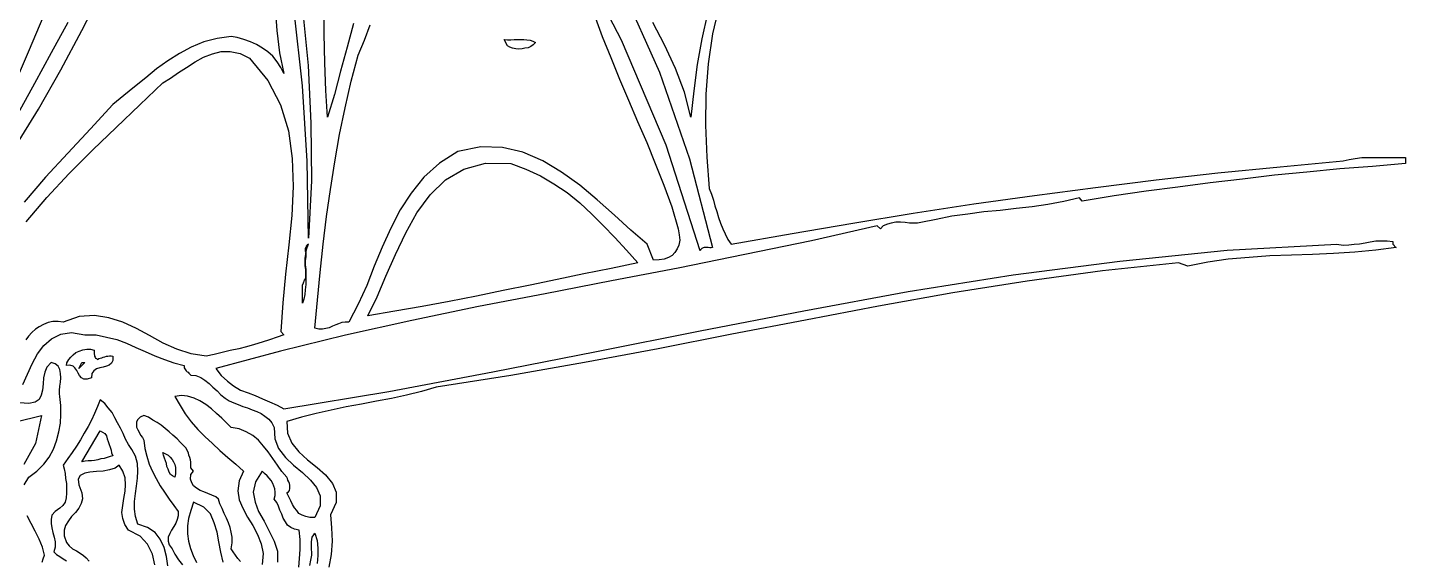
# Model space of a CAD drawing. Extents: x 0.04 to 7.22, y 0.03 to 7.73.
# Drawn here: x 4.248 to 7.185, y 4.325 to 5.462 of the extents above; entities that cross this region are included whole.
import ezdxf

# ---------------------------------------------------------------- set-up
doc = ezdxf.new("R2010")
doc.units = 0
doc.layers.add('1', color=7, linetype='Continuous')

msp = doc.modelspace()

# ---------------------------------------------------------------- linework, layer by layer
for points in [[(5.723, 5.511), (5.708, 5.449), (5.699, 5.385), (5.694, 5.32), (5.693, 5.254), (5.696, 5.186), (5.701, 5.119), (5.706, 5.107), (5.71, 5.094), (5.713, 5.082), (5.717, 5.07), (5.721, 5.057), (5.725, 5.045), (5.73, 5.033), (5.735, 5.022), (5.741, 5.01), (5.748, 5), (5.878, 5.023), (6.007, 5.045), (6.136, 5.066), (6.265, 5.086), (6.394, 5.104), (6.524, 5.121), (6.654, 5.137), (6.785, 5.152), (6.918, 5.165), (7.052, 5.178), (7.065, 5.181), (7.078, 5.183), (7.092, 5.185), (7.106, 5.185), (7.12, 5.185), (7.134, 5.185), (7.148, 5.185), (7.161, 5.185), (7.174, 5.185), (7.185, 5.185), (7.185, 5.172), (7.115, 5.166), (7.045, 5.161), (6.975, 5.154), (6.906, 5.147), (6.838, 5.139), (6.769, 5.131), (6.7, 5.122), (6.632, 5.113), (6.564, 5.103), (6.496, 5.092), (6.49, 5.099), (6.457, 5.091), (6.423, 5.085), (6.389, 5.08), (6.355, 5.076), (6.321, 5.072), (6.286, 5.069), (6.252, 5.064), (6.218, 5.06), (6.185, 5.053), (6.152, 5.046), (6.145, 5.045), (6.137, 5.045), (6.128, 5.045), (6.119, 5.046), (6.109, 5.047), (6.099, 5.047), (6.089, 5.045), (6.081, 5.043), (6.072, 5.039), (6.066, 5.033), (6.059, 5.039), (5.919, 5.007), (5.777, 4.978), (5.635, 4.949), (5.493, 4.922), (5.351, 4.894), (5.209, 4.867), (5.067, 4.837), (4.926, 4.806), (4.787, 4.772), (4.649, 4.735), (4.661, 4.72), (4.674, 4.708), (4.687, 4.698), (4.702, 4.689), (4.718, 4.683), (4.733, 4.677), (4.749, 4.67), (4.764, 4.664), (4.78, 4.657), (4.794, 4.649), (5.018, 4.686), (5.24, 4.728), (5.461, 4.771), (5.682, 4.815), (5.903, 4.858), (6.125, 4.899), (6.349, 4.935), (6.576, 4.964), (6.805, 4.987), (7.039, 5), (7.052, 4.998), (7.064, 4.999), (7.076, 5), (7.087, 5.001), (7.099, 5.003), (7.11, 5.005), (7.122, 5.007), (7.134, 5.007), (7.146, 5.007), (7.158, 5.006), (7.158, 5.004), (7.158, 5.002), (7.158, 5), (7.16, 4.999), (7.161, 4.997), (7.162, 4.996), (7.164, 4.994), (7.165, 4.993), (7.122, 4.987), (7.077, 4.983), (7.032, 4.98), (6.987, 4.978), (6.942, 4.977), (6.896, 4.975), (6.852, 4.972), (6.807, 4.968), (6.764, 4.962), (6.721, 4.953), (6.701, 4.96), (6.539, 4.943), (6.379, 4.921), (6.22, 4.896), (6.062, 4.868), (5.906, 4.838), (5.749, 4.808), (5.592, 4.777), (5.435, 4.748), (5.278, 4.72), (5.119, 4.695), (5.088, 4.686), (5.056, 4.678), (5.024, 4.671), (4.992, 4.665), (4.96, 4.659), (4.927, 4.653), (4.895, 4.646), (4.863, 4.639), (4.832, 4.631), (4.801, 4.622), (4.802, 4.597), (4.811, 4.576), (4.826, 4.557), (4.845, 4.54), (4.865, 4.524), (4.883, 4.508), (4.898, 4.49), (4.906, 4.471), (4.906, 4.449), (4.894, 4.423), (4.896, 4.395), (4.897, 4.367), (4.895, 4.338), (4.89, 4.311)], [(5.331, 5.43), (5.326, 5.425), (5.321, 5.422), (5.315, 5.419), (5.308, 5.418), (5.302, 5.417), (5.295, 5.416), (5.289, 5.417), (5.282, 5.418), (5.276, 5.42), (5.271, 5.423), (5.264, 5.437), (5.271, 5.436), (5.278, 5.436), (5.285, 5.437), (5.292, 5.437), (5.299, 5.437), (5.306, 5.437), (5.312, 5.436), (5.319, 5.435), (5.325, 5.433), (5.331, 5.43)], [(4.39, 4.774), (4.39, 4.771), (4.39, 4.769), (4.39, 4.766), (4.391, 4.763), (4.391, 4.761), (4.392, 4.759), (4.393, 4.757), (4.395, 4.756), (4.397, 4.754), (4.4, 4.756), (4.403, 4.757), (4.406, 4.758), (4.409, 4.759), (4.413, 4.76), (4.416, 4.761), (4.419, 4.761), (4.423, 4.762), (4.426, 4.762), (4.43, 4.761), (4.43, 4.752), (4.427, 4.746), (4.422, 4.742), (4.416, 4.74), (4.409, 4.738), (4.402, 4.736), (4.395, 4.734), (4.389, 4.73), (4.385, 4.724), (4.384, 4.715), (4.375, 4.712), (4.368, 4.712), (4.363, 4.715), (4.359, 4.72), (4.356, 4.725), (4.353, 4.731), (4.349, 4.736), (4.345, 4.74), (4.338, 4.742), (4.331, 4.741), (4.332, 4.747), (4.336, 4.754), (4.34, 4.759), (4.345, 4.764), (4.351, 4.769), (4.358, 4.772), (4.366, 4.775), (4.374, 4.776), (4.382, 4.776), (4.39, 4.774)], [(4.519, 4.316), (4.514, 4.339), (4.504, 4.36), (4.488, 4.377), (4.463, 4.39), (4.455, 4.402), (4.451, 4.415), (4.449, 4.428), (4.451, 4.443), (4.453, 4.458), (4.456, 4.473), (4.457, 4.487), (4.456, 4.502), (4.451, 4.516), (4.443, 4.529), (4.435, 4.522), (4.423, 4.519), (4.409, 4.516), (4.395, 4.515), (4.381, 4.514), (4.37, 4.512), (4.36, 4.507), (4.356, 4.499), (4.357, 4.487), (4.364, 4.47), (4.365, 4.457), (4.362, 4.447), (4.357, 4.437), (4.35, 4.428), (4.342, 4.419), (4.335, 4.41), (4.329, 4.4), (4.326, 4.39), (4.326, 4.378), (4.331, 4.364), (4.337, 4.357), (4.344, 4.35), (4.352, 4.346), (4.36, 4.341), (4.367, 4.336), (4.373, 4.331), (4.379, 4.324)], [(4.826, 4.311), (4.828, 4.33), (4.829, 4.349), (4.829, 4.37), (4.827, 4.39), (4.817, 4.392), (4.809, 4.396), (4.802, 4.401), (4.798, 4.408), (4.793, 4.416), (4.79, 4.424), (4.786, 4.433), (4.783, 4.441), (4.779, 4.449), (4.774, 4.456), (4.776, 4.464), (4.776, 4.471), (4.775, 4.478), (4.773, 4.484), (4.771, 4.49), (4.767, 4.496), (4.763, 4.501), (4.759, 4.506), (4.753, 4.511), (4.748, 4.516), (4.734, 4.493), (4.729, 4.471), (4.733, 4.45), (4.74, 4.43), (4.752, 4.409), (4.763, 4.388), (4.774, 4.367), (4.781, 4.345), (4.781, 4.322)], [(4.665, 4.322), (4.66, 4.343), (4.656, 4.365), (4.652, 4.386), (4.646, 4.406), (4.638, 4.425), (4.624, 4.439), (4.602, 4.45), (4.596, 4.432), (4.591, 4.415), (4.589, 4.399), (4.589, 4.382), (4.591, 4.367), (4.595, 4.351), (4.601, 4.336), (4.608, 4.321)]]:
    msp.add_lwpolyline(points)
at = {"layer": '1'}
for points in [[(5.515, 5.547), (5.595, 5.367), (5.659, 5.182), (5.708, 4.993), (5.705, 4.992), (5.702, 4.992), (5.699, 4.993), (5.697, 4.993), (5.693, 4.993), (5.69, 4.993), (5.688, 4.992), (5.685, 4.991), (5.683, 4.989), (5.682, 4.986), (5.609, 5.211), (5.514, 5.435), (5.4, 5.654)], [(4.221, 5.206), (4.271, 5.288), (4.319, 5.372), (4.364, 5.456), (4.408, 5.542)], [(4.776, 5.505), (4.779, 5.456), (4.785, 5.408), (4.794, 5.364), (4.788, 5.377), (4.78, 5.389), (4.771, 5.401), (4.76, 5.41), (4.749, 5.418), (4.736, 5.426), (4.723, 5.432), (4.709, 5.437), (4.695, 5.441), (4.682, 5.443), (4.652, 5.439), (4.624, 5.432), (4.597, 5.42), (4.572, 5.407), (4.547, 5.391), (4.523, 5.374), (4.5, 5.355), (4.476, 5.336), (4.453, 5.317), (4.43, 5.298), (4.382, 5.246), (4.334, 5.194), (4.286, 5.143), (4.241, 5.09)], [(4.834, 5.502), (4.846, 5.381), (4.852, 5.258), (4.853, 5.135), (4.847, 5.013), (4.844, 5.177), (4.834, 5.338), (4.816, 5.497)], [(4.943, 5.471), (4.929, 5.42), (4.915, 5.369), (4.902, 5.319), (4.887, 5.271), (4.884, 5.328), (4.882, 5.387), (4.88, 5.449), (4.88, 5.511)], [(4.222, 5.346), (4.252, 5.415), (4.281, 5.484)], [(4.334, 5.473), (4.298, 5.408), (4.263, 5.343), (4.227, 5.278)], [(5.456, 5.49), (5.473, 5.443), (5.491, 5.398), (5.51, 5.352), (5.529, 5.307), (5.548, 5.262), (5.568, 5.217), (5.586, 5.172), (5.604, 5.126), (5.621, 5.08), (5.635, 5.033), (5.637, 5.02), (5.638, 5.009), (5.636, 4.998), (5.633, 4.99), (5.628, 4.982), (5.622, 4.976), (5.614, 4.972), (5.605, 4.968), (5.594, 4.967), (5.582, 4.966), (5.569, 5), (5.534, 5.03), (5.499, 5.062), (5.462, 5.095), (5.425, 5.126), (5.386, 5.154), (5.346, 5.178), (5.304, 5.196), (5.26, 5.206), (5.214, 5.208), (5.165, 5.198), (5.126, 5.173), (5.093, 5.143), (5.066, 5.109), (5.042, 5.073), (5.022, 5.034), (5.004, 4.994), (4.987, 4.953), (4.971, 4.912), (4.953, 4.872), (4.933, 4.834), (4.925, 4.834), (4.918, 4.833), (4.911, 4.83), (4.905, 4.828), (4.898, 4.825), (4.891, 4.822), (4.884, 4.82), (4.877, 4.819), (4.869, 4.819), (4.86, 4.821), (4.866, 4.881), (4.872, 4.94), (4.878, 5), (4.885, 5.059), (4.894, 5.117), (4.903, 5.176), (4.913, 5.234), (4.925, 5.291), (4.938, 5.348), (4.953, 5.403), (4.966, 5.435), (4.978, 5.468)], [(5.697, 5.492), (5.685, 5.438), (5.675, 5.383), (5.668, 5.327), (5.662, 5.271), (5.648, 5.324), (5.629, 5.375), (5.606, 5.425), (5.581, 5.473)], [(4.245, 5.048), (4.289, 5.1), (4.337, 5.151), (4.387, 5.201), (4.437, 5.249), (4.487, 5.297), (4.536, 5.344), (4.553, 5.354), (4.57, 5.366), (4.587, 5.377), (4.605, 5.389), (4.623, 5.399), (4.642, 5.406), (4.661, 5.411), (4.68, 5.411), (4.701, 5.407), (4.721, 5.397), (4.76, 5.349), (4.787, 5.297), (4.804, 5.242), (4.812, 5.183), (4.814, 5.123), (4.811, 5.061), (4.805, 4.999), (4.798, 4.936), (4.792, 4.875), (4.788, 4.814), (4.794, 4.807), (4.78, 4.802), (4.764, 4.796), (4.748, 4.791), (4.732, 4.786), (4.715, 4.781), (4.698, 4.777), (4.68, 4.773), (4.663, 4.769), (4.646, 4.765), (4.629, 4.761), (4.597, 4.766), (4.566, 4.776), (4.537, 4.789), (4.508, 4.805), (4.48, 4.82), (4.451, 4.834), (4.421, 4.843), (4.391, 4.848), (4.358, 4.846), (4.324, 4.834), (4.313, 4.835), (4.302, 4.835), (4.292, 4.833), (4.282, 4.829), (4.273, 4.824), (4.265, 4.819), (4.257, 4.812), (4.25, 4.804), (4.244, 4.796)], [(5.549, 4.96), (5.492, 4.948), (5.434, 4.937), (5.377, 4.925), (5.319, 4.913), (5.262, 4.901), (5.205, 4.889), (5.147, 4.878), (5.089, 4.867), (5.031, 4.857), (4.973, 4.847), (4.993, 4.888), (5.012, 4.932), (5.032, 4.978), (5.054, 5.024), (5.078, 5.067), (5.106, 5.105), (5.139, 5.137), (5.178, 5.16), (5.224, 5.173), (5.278, 5.172), (5.31, 5.16), (5.341, 5.146), (5.37, 5.129), (5.398, 5.11), (5.425, 5.088), (5.451, 5.064), (5.475, 5.04), (5.5, 5.014), (5.525, 4.987), (5.549, 4.96)], [(4.841, 4.973), (4.84, 4.965), (4.84, 4.956), (4.841, 4.946), (4.841, 4.936), (4.841, 4.925), (4.841, 4.914), (4.84, 4.903), (4.839, 4.893), (4.837, 4.883), (4.834, 4.874), (4.834, 4.879), (4.834, 4.885), (4.834, 4.89), (4.834, 4.896), (4.834, 4.902), (4.834, 4.907), (4.834, 4.913), (4.836, 4.918), (4.838, 4.923), (4.841, 4.927), (4.841, 4.932), (4.841, 4.939), (4.841, 4.946), (4.84, 4.954), (4.84, 4.961), (4.84, 4.97), (4.841, 4.978), (4.842, 4.986), (4.844, 4.993), (4.847, 5), (4.844, 4.998), (4.842, 4.996), (4.841, 4.993), (4.84, 4.991), (4.84, 4.988), (4.84, 4.985), (4.841, 4.982), (4.841, 4.979), (4.841, 4.976), (4.841, 4.973)], [(4.238, 4.701), (4.248, 4.723), (4.258, 4.745), (4.269, 4.766), (4.283, 4.784), (4.299, 4.798), (4.319, 4.808), (4.342, 4.812), (4.37, 4.807), (4.394, 4.807), (4.416, 4.802), (4.438, 4.797), (4.459, 4.789), (4.479, 4.78), (4.499, 4.771), (4.519, 4.762), (4.54, 4.754), (4.56, 4.747), (4.582, 4.741)], [(4.241, 4.487), (4.251, 4.503), (4.268, 4.516), (4.283, 4.531), (4.294, 4.546), (4.303, 4.563), (4.31, 4.581), (4.315, 4.6), (4.318, 4.618), (4.319, 4.637), (4.319, 4.656), (4.317, 4.675), (4.316, 4.681), (4.316, 4.688), (4.317, 4.697), (4.318, 4.706), (4.319, 4.715), (4.318, 4.724), (4.317, 4.733), (4.313, 4.74), (4.307, 4.745), (4.298, 4.748), (4.289, 4.738), (4.285, 4.727), (4.282, 4.715), (4.281, 4.702), (4.28, 4.689), (4.277, 4.678), (4.273, 4.669), (4.264, 4.663), (4.251, 4.66), (4.231, 4.662)], [(4.357, 4.735), (4.364, 4.748), (4.37, 4.748), (4.357, 4.735)], [(4.582, 4.741), (4.582, 4.738), (4.582, 4.736), (4.583, 4.734), (4.585, 4.732), (4.586, 4.73), (4.588, 4.728), (4.59, 4.727), (4.592, 4.725), (4.594, 4.723), (4.596, 4.721), (4.607, 4.72), (4.617, 4.716), (4.626, 4.71), (4.635, 4.703), (4.643, 4.695), (4.652, 4.687), (4.66, 4.679), (4.669, 4.672), (4.678, 4.666), (4.688, 4.662), (4.697, 4.658), (4.707, 4.654), (4.717, 4.651), (4.727, 4.647), (4.737, 4.643), (4.746, 4.639), (4.754, 4.633), (4.762, 4.627), (4.769, 4.619), (4.774, 4.609), (4.775, 4.585), (4.783, 4.564), (4.798, 4.545), (4.815, 4.529), (4.834, 4.513), (4.851, 4.497), (4.864, 4.481), (4.872, 4.463), (4.872, 4.442), (4.86, 4.417), (4.85, 4.417), (4.841, 4.419), (4.833, 4.422), (4.826, 4.426), (4.822, 4.432), (4.817, 4.438), (4.813, 4.445), (4.809, 4.453), (4.805, 4.461), (4.801, 4.47), (4.804, 4.472), (4.806, 4.475), (4.807, 4.479), (4.807, 4.482), (4.807, 4.486), (4.806, 4.49), (4.805, 4.493), (4.803, 4.497), (4.802, 4.5), (4.801, 4.503), (4.79, 4.515), (4.781, 4.529), (4.771, 4.543), (4.761, 4.557), (4.751, 4.569), (4.74, 4.582), (4.728, 4.592), (4.714, 4.6), (4.699, 4.606), (4.682, 4.609), (4.672, 4.619), (4.662, 4.629), (4.651, 4.639), (4.64, 4.649), (4.628, 4.658), (4.615, 4.666), (4.603, 4.672), (4.589, 4.676), (4.576, 4.677), (4.562, 4.675), (4.573, 4.656), (4.584, 4.638), (4.597, 4.621), (4.611, 4.605), (4.626, 4.59), (4.642, 4.575), (4.658, 4.56), (4.675, 4.545), (4.692, 4.531), (4.708, 4.516), (4.699, 4.495), (4.696, 4.474), (4.699, 4.455), (4.707, 4.437), (4.717, 4.418), (4.728, 4.4), (4.738, 4.381), (4.746, 4.361), (4.75, 4.34), (4.748, 4.317)], [(4.547, 4.314), (4.544, 4.334), (4.539, 4.353), (4.531, 4.371), (4.52, 4.385), (4.504, 4.396), (4.483, 4.403), (4.478, 4.419), (4.476, 4.435), (4.476, 4.451), (4.478, 4.468), (4.48, 4.484), (4.482, 4.501), (4.483, 4.516), (4.482, 4.532), (4.478, 4.548), (4.47, 4.562), (4.463, 4.573), (4.457, 4.584), (4.452, 4.596), (4.446, 4.608), (4.44, 4.619), (4.434, 4.63), (4.428, 4.641), (4.42, 4.651), (4.413, 4.66), (4.403, 4.668), (4.397, 4.654), (4.391, 4.639), (4.384, 4.625), (4.377, 4.611), (4.369, 4.597), (4.361, 4.583), (4.352, 4.569), (4.343, 4.556), (4.334, 4.543), (4.324, 4.529), (4.326, 4.521), (4.328, 4.511), (4.329, 4.5), (4.331, 4.49), (4.331, 4.479), (4.331, 4.469), (4.33, 4.459), (4.328, 4.45), (4.323, 4.443), (4.317, 4.437), (4.307, 4.43), (4.3, 4.422), (4.298, 4.413), (4.298, 4.404), (4.3, 4.395), (4.302, 4.385), (4.305, 4.375), (4.307, 4.365), (4.307, 4.354), (4.304, 4.344), (4.31, 4.338), (4.317, 4.334), (4.324, 4.329), (4.331, 4.325)], [(4.223, 4.621), (4.278, 4.635)], [(4.278, 4.635), (4.265, 4.575), (4.24, 4.53)], [(4.702, 4.323), (4.696, 4.33), (4.691, 4.337), (4.686, 4.344), (4.682, 4.35), (4.684, 4.363), (4.684, 4.375), (4.682, 4.386), (4.68, 4.396), (4.676, 4.406), (4.672, 4.416), (4.667, 4.426), (4.663, 4.436), (4.658, 4.446), (4.655, 4.456), (4.649, 4.461), (4.641, 4.465), (4.632, 4.468), (4.624, 4.472), (4.616, 4.475), (4.608, 4.48), (4.602, 4.485), (4.598, 4.491), (4.595, 4.499), (4.596, 4.509), (4.602, 4.516), (4.596, 4.523), (4.596, 4.526), (4.596, 4.53), (4.596, 4.535), (4.595, 4.54), (4.594, 4.545), (4.592, 4.55), (4.591, 4.555), (4.588, 4.56), (4.586, 4.565), (4.582, 4.569), (4.574, 4.577), (4.567, 4.585), (4.558, 4.593), (4.55, 4.6), (4.541, 4.607), (4.533, 4.614), (4.524, 4.62), (4.515, 4.625), (4.506, 4.631), (4.496, 4.635), (4.488, 4.631), (4.483, 4.626), (4.48, 4.621), (4.48, 4.615), (4.48, 4.61), (4.483, 4.604), (4.486, 4.599), (4.489, 4.593), (4.493, 4.588), (4.496, 4.582), (4.498, 4.564), (4.502, 4.548), (4.507, 4.531), (4.514, 4.515), (4.522, 4.5), (4.531, 4.485), (4.54, 4.471), (4.55, 4.456), (4.56, 4.443), (4.569, 4.43), (4.569, 4.421), (4.567, 4.413), (4.564, 4.405), (4.56, 4.398), (4.555, 4.39), (4.551, 4.383), (4.548, 4.375), (4.548, 4.367), (4.55, 4.359), (4.556, 4.35), (4.562, 4.339), (4.57, 4.327), (4.578, 4.316)], [(4.43, 4.549), (4.424, 4.547), (4.418, 4.545), (4.411, 4.543), (4.404, 4.542), (4.398, 4.54), (4.391, 4.539), (4.384, 4.538), (4.377, 4.538), (4.371, 4.537), (4.364, 4.536), (4.403, 4.602), (4.408, 4.599), (4.413, 4.596), (4.416, 4.591), (4.418, 4.585), (4.42, 4.579), (4.422, 4.573), (4.424, 4.567), (4.426, 4.561), (4.427, 4.555), (4.43, 4.549)], [(4.562, 4.503), (4.557, 4.506), (4.553, 4.509), (4.55, 4.514), (4.548, 4.52), (4.545, 4.526), (4.544, 4.532), (4.542, 4.538), (4.54, 4.544), (4.538, 4.55), (4.536, 4.556), (4.542, 4.553), (4.548, 4.55), (4.552, 4.546), (4.556, 4.541), (4.559, 4.536), (4.562, 4.53), (4.563, 4.524), (4.563, 4.516), (4.563, 4.51), (4.562, 4.503)], [(4.279, 4.322), (4.281, 4.329), (4.284, 4.337), (4.28, 4.354), (4.273, 4.371), (4.264, 4.388), (4.256, 4.404), (4.247, 4.421)], [(4.85, 4.315), (4.852, 4.326), (4.854, 4.337), (4.854, 4.34), (4.854, 4.344), (4.853, 4.348), (4.853, 4.354), (4.853, 4.359), (4.853, 4.365), (4.854, 4.37), (4.855, 4.375), (4.858, 4.38), (4.86, 4.384), (4.865, 4.368), (4.867, 4.352), (4.867, 4.336), (4.865, 4.319)]]:
    msp.add_lwpolyline(points, dxfattribs=at)

doc.saveas('drawing.dxf')
